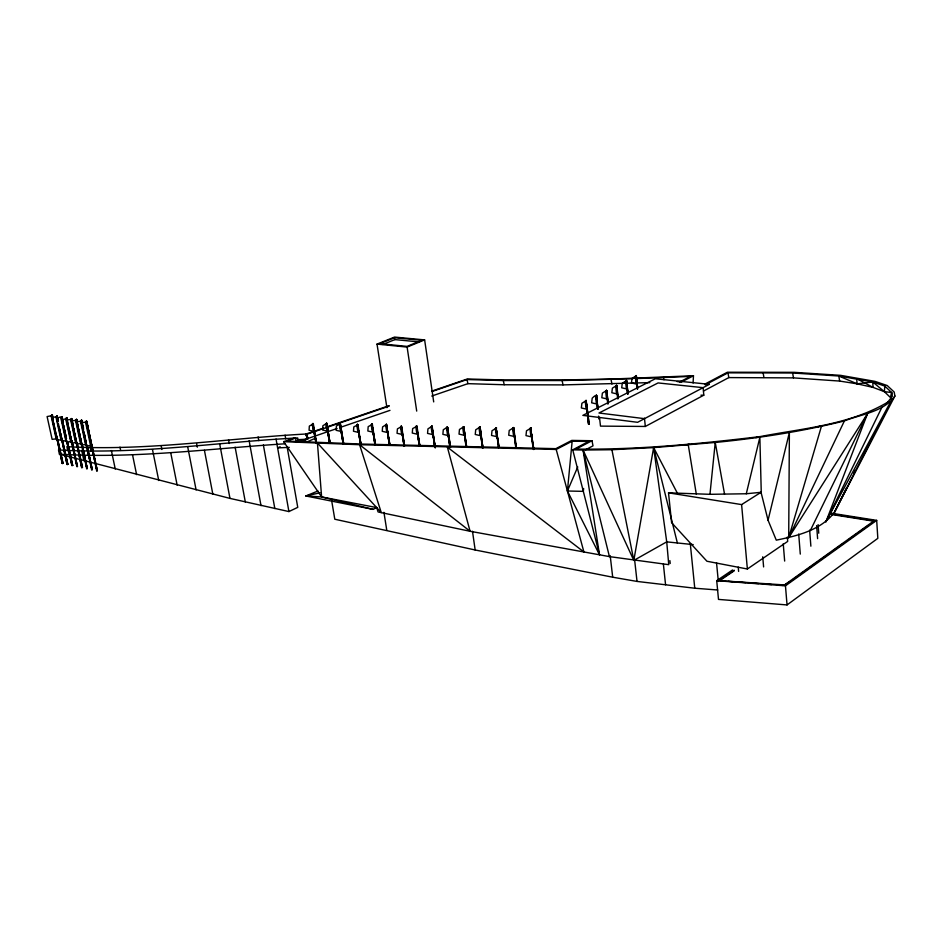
<?xml version="1.0" encoding="UTF-8"?>
<svg xmlns="http://www.w3.org/2000/svg" width="942" height="942" viewBox="0 0 942 942"><rect width="100%" height="100%" fill="white"/><g stroke="black" fill="none" stroke-linecap="round" stroke-linejoin="round"><path stroke-width="1.41" d="M693.088 383.017L693.477 375.752L612.253 379.025L563.398 379.944L504.677 379.979L467.362 378.978L431.636 391.166M891.073 399.196L891.627 392.531L884.821 386.102L872.751 381.969L838.816 376.011L792.634 372.985L727.966 372.855L705.228 384.866M703.592 391.001L728.825 377.589L793.482 377.883L839.663 381.074L857.149 383.83L872.751 381.969L873.034 387.386L857.149 383.83L856.619 378.602L873.034 387.386L884.35 391.637L891.627 392.531L890.873 397.936L884.35 391.637L884.821 386.102M572.724 449.817L588.656 441.457L572.159 441.197L567.425 491.006L599.512 554.814L583.074 450.041L572.724 449.817L599.512 554.814M787.347 537.022L787.7 541.403L747.371 569.003L706.936 561.244L671.611 522.704L668.514 492.843L709.962 494.315L715.249 442.457C758.71 438.183 801.995 431.495 844.397 420.921C861.365 414.115 883.631 412.031 894.9 396.017L894.205 392.084L887.234 385.537L874.906 381.345L840.57 375.34L794.118 372.325L727.365 372.231L704.628 384.23M583.628 488.498L583.322 491.359L567.425 491.006L577.752 466.902M52.281 415.787L53.176 420.156L51.951 415.198L52.54 415.234L51.61 415.351L52.54 415.234M57.321 416.388C56.167 416.023 58.498 418.06 57.992 421.015L56.826 415.893L57.815 421.039C57.909 417.459 56.073 415.552 57.227 415.987L57.168 416.764L51.892 417.424L56.909 440.279L61.795 439.69L60.288 432.519M62.525 420.485L61.677 416.753L66.27 438.795M68.33 425.596L66.552 417.612L77.244 466.514L71.91 441.021M71.392 418.637L73.064 425.019C71.568 419.249 71.251 418.107 71.745 419.237M77.574 424.548L76.42 419.355L87.1 468.598L82.084 444.341M97.097 470.706L86.629 421.486L86.005 421.439C87.853 422.781 85.545 419.897 86.735 421.992L97.097 470.706L86.099 421.851L86.923 421.627L91.362 445.413L86.37 446.025L81.377 422.687L86.77 422.016L97.391 470.553M709.962 494.315L746.288 493.761L759.864 437.335L761.277 493.267L768.048 520.231L776.29 540.166C797.262 535.798 820.894 530.299 834.435 512.307L894.9 396.017M768.048 520.231L789.384 432.484L788.701 537.705L867.606 413.467L825.91 521.797L890.602 401.822L834.435 512.307L846.776 487.485M821.412 426.373L788.701 537.705L844.397 420.921M637.416 388.94L636.086 375.564L637.463 387.397M627.713 393.85L626.359 380.391L627.572 393.615M618.093 398.666L616.904 385.443L612.394 388.139L611.829 392.732L616.515 393.827L615.656 386.138M606.518 391.024L606.483 390.247L607.767 403.623M587.737 412.608L586.065 400.374L589.044 424.218M530.935 428.528L531.217 427.962L526.507 430.788L525.989 435.616L530.958 436.77L529.922 428.681M513.59 428.21L515.78 447.756M496.328 428.516L496.163 427.798L498.659 447.379M482.857 447.674L480.09 427.315L482.846 447.862M466.596 447.179L463.794 427.02L466.584 447.356M450.547 447.344L447.568 427.327L450.394 447.273M431.872 426.785L431.883 426.043L434.556 446.308M415.775 426.596L416.906 434.121L412.278 433.049L412.655 428.563L417.012 426.255L419.732 445.743M400.503 426.903L401.645 434.356L397.053 433.285L397.418 428.845L401.728 426.561L404.471 445.849M389.352 445.225L386.385 424.171L389.835 445.024M375.352 444.754L372.384 424.395L368.181 426.632L367.851 431L372.349 432.037L371.183 424.724M360.727 443.447L357.96 424.701L353.803 426.926L353.486 431.248L357.948 432.272L356.771 425.042M343.7 443.658L340.345 423.759L343.571 443.6M66.635 440.62L61.736 441.221L56.72 418.283C65.328 414.869 60.453 417.824 63.656 426.031M316.418 443.47L313.345 423.912L309.341 426.067L309.07 430.258L313.392 431.259L312.202 424.241M635.944 375.893L636.333 375.846M66.823 418.366C66.764 416.635 66.635 420.156 61.571 419.155L66.588 442.175L71.51 441.562L76.844 466.561M626.206 380.721L626.595 380.674M616.445 386.032L616.492 385.29L617.728 398.584M606.73 390.53C605.317 389.105 608.956 400.538 608.096 402.328M597.664 408.734C595.167 403.058 600.207 389.988 592.212 398.172L591.658 402.811L596.404 403.918L595.509 396.135M585.9 400.715L586.301 400.668M76.349 419.508L77.656 424.465L75.996 419.673L76.82 419.449L76.761 420.238L71.404 420.909L76.408 444.082L81.365 443.482L79.116 432.543M810.344 530.487L867.606 413.467M825.91 521.797L881.947 407.238M81.942 420.438L80.988 420.556L81.942 420.438L81.33 420.391L83.379 429.646M530.593 428.151L531.217 427.962L530.381 428.068L531.264 428.316L530.381 428.068L531.017 428.104L530.428 428.41L533.902 449.487M853.923 473.108L855.23 470.494M86.358 421.286L86.97 421.321L86.146 421.545M513.249 427.845L513.661 427.798M495.327 428.669L496.399 436.582L491.536 435.451L492.007 430.73L496.599 427.962M480.031 427.185L479.431 427.15L480.232 427.056L479.431 427.15L480.232 427.056L479.478 427.491L483.01 447.744M463.323 426.95L463.794 427.02M83.485 429.729C84.026 425.584 80.541 420.674 81.813 420.332L81.754 421.121L76.373 421.792L81.365 445.048L86.346 444.447L92.081 469.646L87.064 445.307M447.097 427.256L447.497 427.209M67.483 421.274L66.482 417.765M52.505 415.54L47.1 416.564L52.128 439.349L56.979 438.76L53.682 423.04M431.707 426.385L435.404 447.674M416.364 426.102L416.835 426.173M329.959 443.341L326.862 423.299L326.285 423.464M401.08 426.408L401.551 426.479M371.749 424.241L372.22 424.312M340.05 424.077L340.05 423.382L343.1 443.8M357.324 424.559L357.701 424.512M339.862 423.7L340.227 423.653M313.203 423.841L312.579 423.7L313.297 423.617L312.72 423.782L315.888 442.128L312.579 423.7L313.297 423.617L312.626 424.006L316.171 443.341M361.01 444.695L357.383 424.359L360.704 444.73M375.399 444.577L371.796 424.041L375.093 444.612M389.482 445.236L386.302 424.607L389.788 445.201M404 445.943L401.127 426.208L404.448 446.025M419.708 445.919L416.399 425.902L419.402 445.955M81.601 420.591L81.212 421.062M76.42 419.355L79.611 434.403M66.552 417.612L66.894 418.495M61.854 417.094C61.466 416.399 61.819 417.518 62.643 420.438M56.544 416.305L57.356 416.081M52.199 415.387L51.822 415.846M447.438 427.68L447.12 427.044L450.382 447.45M886.222 404.106L892.274 396.335L891.627 392.531M479.961 427.668L479.631 427.02L482.528 447.721M498.977 447.344L495.987 428.151M533.725 449.405L530.593 427.927L533.396 449.452M587.384 413.62C587.255 409.935 585.323 399.561 586.313 400.797M596.498 396.04L596.345 395.275L597.358 405.825M606.636 391.012L606.483 390.247M617.846 398.69L616.492 385.29M637.652 388.905L636.286 375.658L637.263 388.716M340.05 423.382L343.524 443.764M732.523 569.981L716.709 580.696L718.499 599.406L787.041 604.929L877.826 538.341L876.684 520.361L831.951 513.296M734.254 570.781L719.676 580.672L784.556 584.947L874.188 520.714L831.138 513.908M790.585 581.238L784.556 584.947M792.976 579.53L803.726 571.818M806.116 570.098L816.867 562.398M819.257 560.678L830.02 552.966M832.41 551.258L843.161 543.546M849.131 539.26L856.302 534.114M858.692 532.407L869.442 524.694M871.833 522.975L874.223 521.267L831.185 514.438M716.709 580.696L785.463 585.83L876.684 520.361M636.321 375.976L636.992 385.867M636.239 376.317L637.593 387.433M597.805 408.969L596.145 395.416L596.769 395.44L596.18 395.616M626.583 380.803L628.067 393.744M719.617 580.107L734.195 570.216M513.708 427.915L513.084 428.104L516.24 447.497M325.744 423.935L322.859 425.784L322.576 430.011L326.933 431.024L325.744 423.935L326.686 423.818L330.136 443.246M339.32 424.171L336.4 426.031L336.106 430.306L340.509 431.318L339.32 424.171L340.286 423.959M385.631 424.983L382.593 426.903L382.24 431.306L386.785 432.366L385.631 424.983L386.632 424.771M668.514 492.843L741.601 504.594L761.03 492.301L761.277 493.267M431.106 426.879L427.951 428.857L427.55 433.402L432.225 434.474L431.106 426.879L432.131 426.125L435.016 446.39M446.473 427.762L443.282 429.764L442.87 434.344L447.591 435.428L446.473 427.762L447.544 427.538M462.699 427.456L459.46 429.481L459.025 434.109L463.794 435.216L462.699 427.456L463.747 426.691L466.266 447.391M888.094 401.94C849.625 424.983 803.196 428.304 760.029 436.605C699.011 443.882 637.604 449.911 576.08 449.075L591.976 440.726L593.013 445.837L585.688 449.711M478.983 427.75L475.698 429.799L475.251 434.474L480.067 435.581L478.983 427.75L480.079 427.527M447.568 427.327L446.955 427.503L447.273 426.914M512.578 428.363L509.222 430.447L508.715 435.228L513.637 436.358L512.578 428.363L513.661 427.574L516.393 447.568M585.217 401.233L581.909 403.282L581.355 407.957L586.148 409.063L585.217 401.233L586.348 400.998M605.659 391.095L602.374 393.12L601.808 397.736L606.53 398.831L605.659 391.095L606.695 390.977M625.535 381.239L622.285 383.229L621.708 387.798L626.371 388.881L625.535 381.239L626.548 380.486L627.949 393.815M635.273 376.4L632.035 378.39L631.458 382.935L636.086 384.006L635.273 376.4L636.368 376.164M386.432 424.913L389.964 445.083M357.807 424.63L357.218 424.795L361.139 444.765M340.345 423.759L339.768 423.924L343.265 443.635M326.332 423.77L326.709 423.229L330.006 443.176M599.489 417.377L600.501 426.125L645.341 426.455L703.804 395.181L703.097 387.668L658.081 382.935L598.982 413.008L644.505 418.66M609.415 556.604L583.074 450.041L611.911 449.734L653.63 447.615L666.724 541.862L668.749 564.67L609.415 556.604L470.093 531.276L378.072 511.953L376.682 507.585L373.091 509.375L321.611 496.94L283.648 441.668L359.585 444.718L556.204 449.464L572.159 441.197M679.312 382.181L690.474 376.423L635.838 378.602M681.101 382.158L693.477 375.752M96.567 470.659L97.273 470.458M91.551 469.599L92.375 469.493M86.57 468.551L87.394 468.445M81.742 467.597L71.557 419.425L81.636 467.503L82.449 467.409L77.126 443.388L82.449 467.409M81.636 467.503L82.343 467.303M76.726 466.467L77.538 466.372M71.851 465.442L72.664 465.336L71.851 465.442L66.917 441.998M67.023 464.418L67.824 464.312L67.023 464.418L62.078 441.056M62.219 463.405L63.02 463.299L62.219 463.405L57.274 440.126M298.355 441.833L297.672 437.936C217.92 441.986 138.615 454.856 58.498 449.935L59.428 454.162L229.966 498.4L288.911 511.565L297.754 507.361L287.122 446.849M86.688 468.645L76.467 420.273L77.044 419.955L76.514 420.309M73.017 424.983L71.769 419.331L66.47 420.026L71.474 443.129L76.42 442.516L71.521 419.402L72.087 419.084L71.133 419.202L71.71 419.414M66.611 418.531C66.541 416.552 67.341 424.359 68.165 425.749M306.268 442.257L314.016 438.842M280.186 446.779L277.607 447.897L289.288 447.368M386.903 407.686L377.024 344.101L407.121 347.092L424.63 339.897L433.697 401.904M317.937 491.006L305.832 495.975L373.091 509.375M382.758 344.489L394.875 339.603L419.261 341.946M377.024 344.101L394.533 337.071L424.63 339.897M394.592 337.731L379.779 343.689L407.038 346.385L421.851 340.309L394.592 337.731L394.875 339.603M304.914 440.173L307.893 438.501L306.857 434.238L305.703 434.144L307.61 439.16L297.896 441.998M816.702 427.291L820.765 425.784M297.778 441.975L337.118 428.48M339.897 427.527L389.988 410.359M431.73 396.052L467.915 383.653L504.217 384.748L563.01 384.901L649.839 382.617M283.648 441.668L294.281 438.042L295.458 438.124L296.506 442.399M323.412 428.092L305.703 434.144L307.893 438.501L307.316 438.371M326.144 427.162L389.117 405.672M295.458 438.124L286.768 441.091L361.104 444.035L555.851 448.663L571.782 440.409L591.976 440.726M306.857 434.238L389.022 406.179M432.201 391.448L467.008 379.555L503.311 380.556L562.115 380.544L632.918 378.719M755.802 437.618L760.029 436.605M684.858 445.177L689.038 444.177M320.009 492.807L305.832 495.975L321.611 496.94L376.682 507.585M57.097 416.647L56.508 416.6M81.895 420.744L81.071 420.956L91.668 469.693M86.711 421.886L86.099 421.851M312.791 423.582L316.477 443.305M596.592 395.569L596.003 395.875L598.158 408.863M463.37 427.279L466.749 447.25M480.09 427.315L482.398 448.062M496.034 428.492L496.446 428.433M67.8 450.877L66.882 446.661C147.246 451.312 226.739 438.242 306.727 433.979L307.61 439.16L297.507 439.678M746.288 493.761L761.03 492.301M693.218 544.617L666.724 541.862L633.813 560.419L653.63 447.615L715.249 442.457L724.539 494.114M285.226 443.776C210.007 448.557 135.012 458.895 59.428 454.162M677.168 381.592L681.419 381.439M700.942 395.204L703.804 395.181M728.331 581.32L732.664 581.65M739.882 582.191L745.652 582.615M752.87 583.157L758.64 583.581M765.846 584.122L771.628 584.558M778.834 585.1L783.167 585.418M331.619 500.39L334.799 519.23L475.157 549.987L612.7 577.211L637.028 581.426L694.76 588.22L717.722 589.998M616.621 385.985L618.058 397.3M513.649 428.245L514.65 438.324L513.296 427.962M499.13 447.415L496.034 428.269L498.553 447.85M857.149 383.83L838.816 376.011L839.663 381.074M463.735 427.338L466.278 447.214M386.09 424.736L386.385 424.171M375.046 444.789L371.843 424.359L375.528 444.648M316.594 443.376L312.909 424.159M588.691 424.253L586.065 400.374M86.77 422.016L86.44 421.121M81.412 420.238L82.378 423.971M61.913 417.671L66.329 439.184L61.348 417.459L62.29 417.341L61.725 417.659L66.329 439.196M56.92 416.835L57.803 421.098L56.826 415.893M53.082 420.191L52.175 415.905L53.282 420.191M872.751 381.969L884.35 391.637M635.921 376.023L637.381 388.822M626.194 380.851L627.925 393.697M606.33 390.718L608.132 403.706M585.9 400.845L588.656 424.077M530.629 428.28L533.09 448.274M447.167 427.374L450.088 447.32M431.789 426.49L435.251 447.603M419.425 445.778L416.458 426.22L419.873 445.813M404.177 445.884L401.174 426.526L404.613 445.919M357.43 424.677L360.433 443.482M339.98 423.806L343.218 443.8M677.545 493.514L653.63 447.615L677.416 543.157M583.074 450.041L633.813 560.419L611.911 449.734M71.486 419.037L75.866 439.113M556.204 449.464L583.899 551.965L447.379 447.167L470.093 531.276L359.585 444.718L381.263 512.578L317.442 443.023L321.611 496.94M57.792 419.567L56.991 416.753L57.898 420.944M62.502 440.538L67.824 464.312M53.294 420.097L52.022 415.045M57.686 439.608L63.02 463.299M56.814 435.958L62.914 463.205M67.341 441.48L72.664 465.336M61.972 417.6L62.596 420.403M67.271 441.421L72.558 465.242M62.431 440.479L67.718 464.218M71.828 440.962L77.432 466.266M57.486 439.702L62.725 463.452M467.008 379.555L467.915 383.653M82.001 444.283L87.288 468.351M64.068 427.515L66.529 438.772M67.141 441.574L72.369 465.478M62.302 440.644L67.53 464.465M55.955 416.917L60.959 439.784M51.151 416.07L56.155 438.854M82.331 423.935L81.459 421.168L86.063 443.07L83.814 432.095M86.982 445.248L92.257 469.399M76.314 440.644L82.154 467.55M68.943 428.422L70.167 434.062M71.71 441.115L77.244 466.514M65.669 418.648L70.662 441.668M61.677 416.753L61.866 417.647M60.794 417.777L65.799 440.726M61.242 436.323L67.318 464.276M56.567 435.993L62.513 463.264M84.097 432.578L86.252 442.563M86.864 445.413L92.081 469.646M78.198 427.397L87.1 468.598M75.525 420.391L80.517 443.576M81.683 450.323L83.909 460.662M71.474 418.483L76.42 442.516M70.579 419.52L75.572 442.622M70.65 436.77L77.02 466.325M64.256 428.834L65.469 434.439M66.988 441.457L72.157 465.289M52.069 415.952L62.325 463.499M503.311 380.556L504.217 384.748M85.534 422.169L90.514 445.519M90.161 446.979L91.08 451.289M80.506 421.286L85.498 444.542M80.211 437.229L86.876 468.398M76.479 441.939L81.93 467.362M58.416 423.841L67.129 464.512M96.861 470.505L86.593 422.004L96.685 470.753M83.979 432.484L85.192 438.171M86.711 445.283L91.845 469.446M66.87 441.61L71.969 465.536M68.778 428.622L71.203 440.126M111.391 450.559L115.254 468.975M119.964 447.109L120.658 450.441M67.836 423.912L71.227 440.208M562.115 380.544L563.01 384.901M132.492 454.621L136.602 474.638M81.565 421.109L83.249 429.352M76.573 420.226L78.551 429.799M152.498 449.605L158.739 480.514M161.223 446.037L161.918 449.487M611.064 379.638L611.959 384.112M170.808 453.161L177.143 485.142M187.799 447.285L196.101 489.899M196.619 443.611L197.314 447.179M663.521 377.436L663.969 379.744M204.426 450.3L212.821 494.103M219.627 443.588L229.966 498.4M235.123 447.12L245.32 501.992M228.541 439.832L229.224 443.494M727.966 372.855L728.825 377.589M249.124 440.703L261.005 505.666M258.108 436.876L258.791 440.632M263.371 444.965L274.829 508.586M763.079 372.643L763.927 377.459M276.041 439.054L288.911 511.565M285.061 435.157L285.732 438.984M792.634 372.985L793.482 377.883M312.909 423.464L313.015 424.135M326.462 423.158L326.58 423.829M329.712 443.211L326.533 423.806L329.547 443.376M688.284 444.965L696.303 494.138M357.513 424.241L357.619 424.936M326.509 423.865L329.653 443.388M371.925 423.924L372.043 424.63M383.924 512.318L386.762 530.146M401.268 426.078L404.142 446.061M357.571 424.913L360.327 443.541M386.444 424.854L389.517 445.06M407.121 347.092L416.705 411.101M416.552 425.772L416.658 426.49M371.984 424.607L374.928 444.789M431.883 426.043L434.709 446.426M401.257 426.808L402.611 436.17L401.316 426.773M431.942 426.75L434.933 447.638M463.511 426.608L463.605 427.35M472.484 531.253L475.157 549.987M479.808 426.891L479.902 427.644M449.911 447.368L447.262 427.668L450.064 447.497M419.261 445.837L416.6 426.467M496.163 427.798L496.269 428.563M513.425 427.491L515.922 447.532M466.102 447.273L463.546 427.327M447.32 427.692L448.58 437.312L447.32 427.621M530.77 427.798L530.876 428.575M588.102 415.481L589.197 424.1M598.052 408.946L596.345 395.275M610.192 555.615L612.7 577.211M634.59 559.607L637.028 581.426M626.359 380.391L626.43 381.121M598.594 416.14L598.912 419.013M636.086 375.564L636.168 376.294M606.507 390.965L607.908 403.859M663.38 564.117L665.57 584.782M644.446 418.107L645.341 426.455M587.655 416.27L588.503 424.183M669.892 560.596L670.198 563.493M586.089 401.162L587.101 410.983M690.309 543.852L694.76 588.22M716.532 562.715L718.322 581.461M626.383 381.157L627.29 390.753M738.222 567.072L738.622 571.417M741.601 504.594L747.371 569.003M762.737 556.804L763.609 566.919M783.238 543.758L784.662 561.067M785.463 585.83L787.041 604.929M798.698 534.008L800.288 554.096M809.637 530.099L810.874 546.183M818.103 524.612L818.751 533.231M816.632 525.612L817.609 538.647M530.805 428.539L531.971 438.748L530.805 428.539M709.373 384.336L637.616 422.31L582.851 415.375L655.338 378.766L709.373 384.336M67.318 421.298L66.717 418.483L67.271 421.192M61.795 439.69L59.334 428.245L61.795 439.69M481.068 437.5L479.784 427.656L481.068 437.5M497.4 438.513L496.14 428.575L497.4 438.513"/></g></svg>
